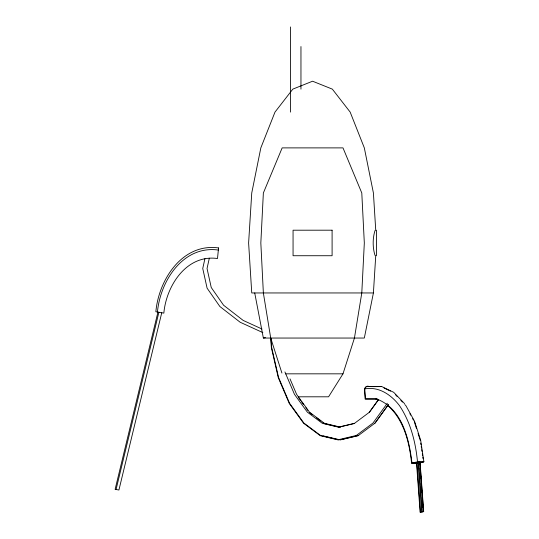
<?xml version="1.0" encoding="UTF-8"?>
<svg xmlns="http://www.w3.org/2000/svg" width="539" height="539" viewBox="0 0 539 539"><rect width="100%" height="100%" fill="white"/><g stroke="black" fill="none" stroke-linecap="round" stroke-linejoin="round"><path stroke-width="0.81" d="M373.412 292.953L375.737 255.742L374.982 255.304C372.577 247.576 372.577 238.359 374.982 230.631L375.737 230.193L373.412 192.982L364.324 147.888L350.175 112.105L332.341 89.13L312.58 81.214L292.812 89.13L274.984 112.105L260.829 147.888L251.747 192.982L248.614 242.968L251.747 292.953L373.412 292.953L364.324 338.047L263.362 338.047L254.725 292.953M157.455 312.007C160.218 281.028 183.172 245.137 218.342 250.049M204.921 258.666L202.745 268.496L207.097 288.17L219.858 306.496L240.158 322.241L262.83 332.59M209.321 258.201L207.043 268.496L211.248 287.509L223.577 305.222L243.197 320.429L261.994 329.012M157.94 312.088L115.117 489.345L118.924 490.005L161.754 312.755M116.06 489.506L158.89 312.256M298.269 396.805L328.568 396.805L342.993 373.83L354.44 338.047L361.79 292.953L364.324 242.968L361.79 192.982L342.993 147.888L282.16 147.888L263.362 192.982L260.829 242.968L263.362 292.953L270.713 338.047L281.91 373.035M369.228 412.355L378.284 399.837M378.573 399.621L369.518 412.146L354.231 423.546L338.95 427.171M387.319 403.233L373.001 423.027L356.326 435.465L338.431 439.709L320.543 435.465L303.868 423.027L289.551 403.233L278.562 377.441L271.656 347.406L270.989 338.317M374.841 423.236L388.208 404.762M388.498 404.553L375.131 423.027L358.166 435.68L340.271 439.918L323.191 435.869M354.521 423.331L338.431 427.151L322.342 423.331L307.351 412.146L294.476 394.353L284.929 371.937M339.772 439.534L338.142 439.918L320.247 435.68L303.578 423.236L289.254 403.441L278.272 377.65L271.366 347.615L270.639 337.697M340.56 439.709L358.455 435.465M376.31 398.86C402.006 408.144 409.202 438.894 411.971 463.102L417.503 461.788A12.127 1.219 -10.1 0 1 423.883 461.788L420.71 440.437L414.579 421.303L405.901 405.672L404.782 404.506M416.842 462.449L420.07 462.192L423.681 511.578L422.576 511.841L420.447 511.841L416.842 462.449L418.257 462.449M419.935 462.725L423.883 461.788M419.591 462.934L423.539 461.997A12.127 1.219 -10.1 0 0 422.792 461.674M420.447 511.841L423.681 511.578M416.553 463.5L420.103 512.05L421.202 511.787M263.362 338.047L265.457 337.643M285.488 373.83L342.993 373.83M366.715 386.409L381.477 386.409L393.679 392.298L404.621 403.677M366.365 386.618L381.127 386.618M376.869 398.86L365.496 398.86L364.768 388.902C378.897 386.241 391.327 394.878 399.514 405.672C410.644 422.347 415.589 442.041 417.503 461.788M377.361 399.076L365.146 399.076L364.418 389.111A8.765 4.366 84.4 0 1 368.494 386.618M411.971 463.102L416.762 463.102M417.213 463.311L411.621 463.311C409.37 442.357 403.994 419.726 387.507 405.261M420.103 512.05L423.155 511.713M340.56 427.151L324.471 423.331L309.48 412.146L296.605 394.353L290.022 378.89M339.469 427.171L324.182 423.546L322.881 422.569M384.004 388.006L390.465 391.125M375.959 399.076L378.203 400.154M309.191 412.355L312.452 414.787M316.359 417.705L320.927 421.114M395.639 394.905L397.364 396.704M400.821 400.295L402.545 402.094M298.7 397.856L300.607 400.497M301.564 401.811L303.47 404.445M305.856 407.747L307.762 410.381M409.889 413.696L410.678 415.118M412.652 418.668L413.44 420.09M414.228 421.511L416.532 428.687M418.062 433.471L420.366 440.653M420.73 443.112L420.972 444.756M421.222 446.4L421.464 448.044M421.707 449.681L421.949 451.325M422.32 453.791L422.563 455.428M422.805 457.072L423.054 458.716M419.894 462.112L423.499 511.498M419.726 462.401L419.847 464.072M420.15 468.263L420.332 470.769M420.703 475.796L420.885 478.302M421.255 483.328L421.437 485.841M421.741 490.025L421.929 492.538M422.293 497.558L422.475 500.071M422.846 505.09L423.027 507.603M418.776 462.112L422.387 511.498M417.941 462.192L421.552 511.578M376.539 230.193L376.539 255.742M300.957 46.549L300.957 89.13M290.481 26.95L290.481 112.105M364.768 388.902A8.765 4.366 84.4 0 1 368.844 386.409M218.551 247.933L217.5 258.518C186.507 254.186 166.275 285.818 163.843 313.119L155.859 311.724C158.702 279.829 182.337 242.873 218.551 247.933M332.098 230.193L293.061 230.207L293.061 255.729L332.098 255.729L332.098 230.193"/></g></svg>
